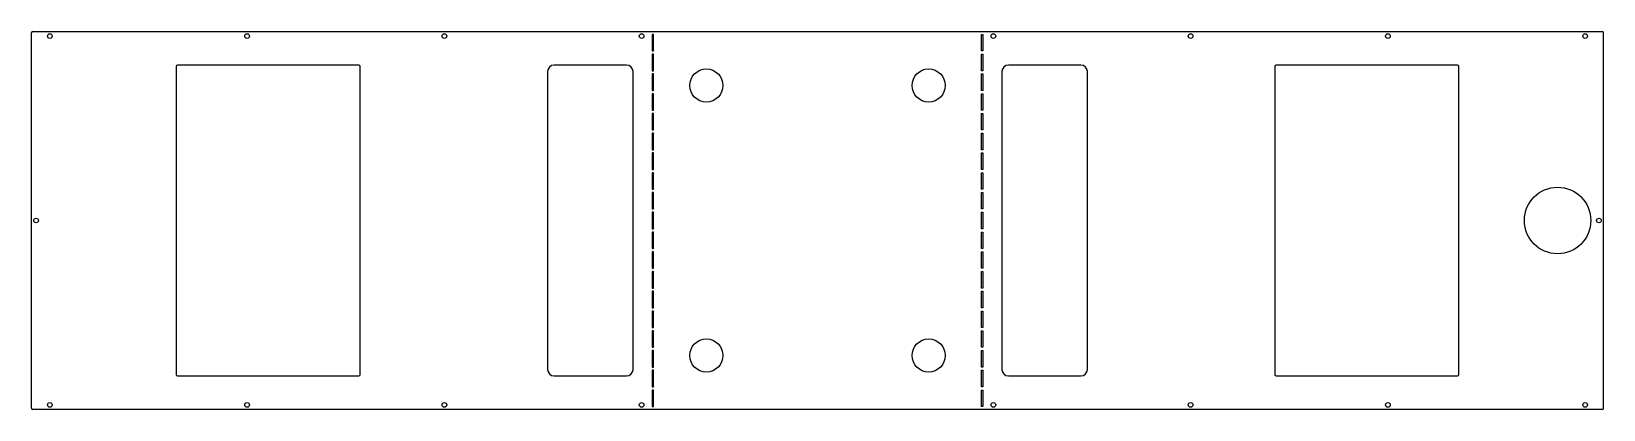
# Model space of a CAD drawing. Header units: millimetres. Extents: x -1195 to 1195, y -287 to 287.
import ezdxf

# ---------------------------------------------------------------- set-up
doc = ezdxf.new("R2010")
doc.units = ezdxf.units.MM

msp = doc.modelspace()

# ---------------------------------------------------------------- linework, layer by layer
at = {"color": 7, "linetype": 'Continuous', "lineweight": 25}
for p, q in [((-1193.4, 287), (1193.4, 287)), ((-1195.4, -285), (-1195.4, 285)), ((-249.2, 282.5), (-251.2, 282.5)), ((-251.2, 282.5), (-251.2, 257.5)), ((-249.2, 257.5), (-249.2, 282.5)), ((249.2, 257.5), (249.2, 282.5)), ((249.2, 282.5), (251.2, 282.5)), ((251.2, 282.5), (251.2, 257.5)), ((1195.4, -285), (1195.4, 285)), ((-251.2, 257.5), (-249.2, 257.5)), ((-249.2, 252.5), (-251.2, 252.5)), ((-251.2, 252.5), (-251.2, 227.5)), ((-249.2, 227.5), (-249.2, 252.5)), ((251.2, 257.5), (249.2, 257.5)), ((249.2, 227.5), (249.2, 252.5)), ((249.2, 252.5), (251.2, 252.5)), ((251.2, 252.5), (251.2, 227.5)), ((-975.4, 234), (-975.4, -234)), ((-697.4, 236), (-973.4, 236)), ((-695.4, -234), (-695.4, 234)), ((-410.4, 226), (-410.4, -226)), ((-290.4, 236), (-400.4, 236)), ((-280.4, -226), (-280.4, 226)), ((-251.2, 227.5), (-249.2, 227.5)), ((-249.2, 222.5), (-251.2, 222.5)), ((-251.2, 222.5), (-251.2, 197.5)), ((-249.2, 197.5), (-249.2, 222.5)), ((251.2, 227.5), (249.2, 227.5)), ((249.2, 197.5), (249.2, 222.5)), ((249.2, 222.5), (251.2, 222.5)), ((251.2, 222.5), (251.2, 197.5)), ((280.4, 226), (280.4, -226)), ((400.4, 236), (290.4, 236)), ((410.4, -226), (410.4, 226)), ((695.4, 234), (695.4, -234)), ((973.4, 236), (697.4, 236)), ((975.4, -234), (975.4, 234)), ((-251.2, 197.5), (-249.2, 197.5)), ((-249.2, 192.5), (-251.2, 192.5)), ((-251.2, 192.5), (-251.2, 167.5)), ((-249.2, 167.5), (-249.2, 192.5)), ((251.2, 197.5), (249.2, 197.5)), ((249.2, 167.5), (249.2, 192.5)), ((249.2, 192.5), (251.2, 192.5)), ((251.2, 192.5), (251.2, 167.5)), ((-251.2, 167.5), (-249.2, 167.5)), ((251.2, 167.5), (249.2, 167.5)), ((-249.2, 162.5), (-251.2, 162.5)), ((-251.2, 162.5), (-251.2, 137.5)), ((-249.2, 137.5), (-249.2, 162.5)), ((249.2, 137.5), (249.2, 162.5)), ((249.2, 162.5), (251.2, 162.5)), ((251.2, 162.5), (251.2, 137.5)), ((-251.2, 137.5), (-249.2, 137.5)), ((-249.2, 132.5), (-251.2, 132.5)), ((-251.2, 132.5), (-251.2, 107.5)), ((-249.2, 107.5), (-249.2, 132.5)), ((251.2, 137.5), (249.2, 137.5)), ((249.2, 107.5), (249.2, 132.5)), ((249.2, 132.5), (251.2, 132.5)), ((251.2, 132.5), (251.2, 107.5)), ((-251.2, 107.5), (-249.2, 107.5)), ((-249.2, 102.5), (-251.2, 102.5)), ((-251.2, 102.5), (-251.2, 77.5)), ((-249.2, 77.5), (-249.2, 102.5)), ((251.2, 107.5), (249.2, 107.5)), ((249.2, 77.5), (249.2, 102.5)), ((249.2, 102.5), (251.2, 102.5)), ((251.2, 102.5), (251.2, 77.5)), ((-251.2, 77.5), (-249.2, 77.5)), ((-249.2, 72.5), (-251.2, 72.5)), ((-251.2, 72.5), (-251.2, 47.5)), ((-249.2, 47.5), (-249.2, 72.5)), ((251.2, 77.5), (249.2, 77.5)), ((249.2, 47.5), (249.2, 72.5)), ((249.2, 72.5), (251.2, 72.5)), ((251.2, 72.5), (251.2, 47.5)), ((-251.2, 47.5), (-249.2, 47.5)), ((-249.2, 42.5), (-251.2, 42.5)), ((-251.2, 42.5), (-251.2, 17.5)), ((-249.2, 17.5), (-249.2, 42.5)), ((251.2, 47.5), (249.2, 47.5)), ((249.2, 17.5), (249.2, 42.5)), ((249.2, 42.5), (251.2, 42.5)), ((251.2, 42.5), (251.2, 17.5)), ((-251.2, 17.5), (-249.2, 17.5)), ((-251.2, 12.5), (-251.2, -12.5)), ((-249.2, 12.5), (-251.2, 12.5)), ((-249.2, -12.5), (-249.2, 12.5)), ((251.2, 17.5), (249.2, 17.5)), ((249.2, -12.5), (249.2, 12.5)), ((249.2, 12.5), (251.2, 12.5)), ((251.2, 12.5), (251.2, -12.5)), ((-251.2, -12.5), (-249.2, -12.5)), ((-249.2, -17.5), (-251.2, -17.5)), ((-251.2, -17.5), (-251.2, -42.5)), ((-249.2, -42.5), (-249.2, -17.5)), ((251.2, -12.5), (249.2, -12.5)), ((249.2, -42.5), (249.2, -17.5)), ((249.2, -17.5), (251.2, -17.5)), ((251.2, -17.5), (251.2, -42.5)), ((-251.2, -42.5), (-249.2, -42.5)), ((-249.2, -47.5), (-251.2, -47.5)), ((-251.2, -47.5), (-251.2, -72.5)), ((-249.2, -72.5), (-249.2, -47.5)), ((251.2, -42.5), (249.2, -42.5)), ((249.2, -72.5), (249.2, -47.5)), ((249.2, -47.5), (251.2, -47.5)), ((251.2, -47.5), (251.2, -72.5)), ((-251.2, -72.5), (-249.2, -72.5)), ((-249.2, -77.5), (-251.2, -77.5)), ((-251.2, -77.5), (-251.2, -102.5)), ((-249.2, -102.5), (-249.2, -77.5)), ((251.2, -72.5), (249.2, -72.5)), ((249.2, -102.5), (249.2, -77.5)), ((249.2, -77.5), (251.2, -77.5)), ((251.2, -77.5), (251.2, -102.5)), ((-251.2, -102.5), (-249.2, -102.5)), ((-249.2, -107.5), (-251.2, -107.5)), ((-251.2, -107.5), (-251.2, -132.5)), ((-249.2, -132.5), (-249.2, -107.5)), ((251.2, -102.5), (249.2, -102.5)), ((249.2, -132.5), (249.2, -107.5)), ((249.2, -107.5), (251.2, -107.5)), ((251.2, -107.5), (251.2, -132.5)), ((-251.2, -132.5), (-249.2, -132.5)), ((-249.2, -137.5), (-251.2, -137.5)), ((-251.2, -137.5), (-251.2, -162.5)), ((-249.2, -162.5), (-249.2, -137.5)), ((251.2, -132.5), (249.2, -132.5)), ((249.2, -162.5), (249.2, -137.5)), ((249.2, -137.5), (251.2, -137.5)), ((251.2, -137.5), (251.2, -162.5)), ((-251.2, -162.5), (-249.2, -162.5)), ((251.2, -162.5), (249.2, -162.5)), ((-249.2, -167.5), (-251.2, -167.5)), ((-251.2, -167.5), (-251.2, -192.5)), ((-249.2, -192.5), (-249.2, -167.5)), ((249.2, -192.5), (249.2, -167.5)), ((249.2, -167.5), (251.2, -167.5)), ((251.2, -167.5), (251.2, -192.5)), ((-251.2, -192.5), (-249.2, -192.5)), ((-249.2, -197.5), (-251.2, -197.5)), ((-251.2, -197.5), (-251.2, -222.5)), ((-249.2, -222.5), (-249.2, -197.5)), ((251.2, -192.5), (249.2, -192.5)), ((249.2, -222.5), (249.2, -197.5)), ((249.2, -197.5), (251.2, -197.5)), ((251.2, -197.5), (251.2, -222.5)), ((-973.4, -236), (-697.4, -236)), ((-400.4, -236), (-290.4, -236)), ((-251.2, -222.5), (-249.2, -222.5)), ((-249.2, -227.5), (-251.2, -227.5)), ((-251.2, -227.5), (-251.2, -252.5)), ((-249.2, -252.5), (-249.2, -227.5)), ((251.2, -222.5), (249.2, -222.5)), ((249.2, -252.5), (249.2, -227.5)), ((249.2, -227.5), (251.2, -227.5)), ((251.2, -227.5), (251.2, -252.5)), ((290.4, -236), (400.4, -236)), ((697.4, -236), (973.4, -236)), ((-251.2, -252.5), (-249.2, -252.5)), ((-249.2, -257.5), (-251.2, -257.5)), ((-251.2, -257.5), (-251.2, -282.5)), ((-249.2, -282.5), (-249.2, -257.5)), ((251.2, -252.5), (249.2, -252.5)), ((249.2, -282.5), (249.2, -257.5)), ((249.2, -257.5), (251.2, -257.5)), ((251.2, -257.5), (251.2, -282.5)), ((-251.2, -282.5), (-249.2, -282.5)), ((251.2, -282.5), (249.2, -282.5)), ((1193.4, -287), (-1193.4, -287))]:
    msp.add_line(p, q, dxfattribs=at)
for centre, radius in [((-1167.4, 280), 3.55), ((-867.4, 280), 3.55), ((-567.4, 280), 3.55), ((-267.4, 280), 3.55), ((267.4, 280), 3.55), ((567.4, 280), 3.55), ((867.4, 280), 3.55), ((1167.4, 280), 3.55), ((-169, 205), 25.2), ((169, 205), 25.2), ((1125.4, 0), 50.5), ((-1188.4, 0), 3.55), ((1188.4, 0), 3.55), ((-169, -205), 25.2), ((169, -205), 25.2), ((-1167.4, -280), 3.55), ((-867.4, -280), 3.55), ((-567.4, -280), 3.55), ((-267.4, -280), 3.55), ((267.4, -280), 3.55), ((567.4, -280), 3.55), ((867.4, -280), 3.55), ((1167.4, -280), 3.55)]:
    msp.add_circle(centre, radius, dxfattribs=at)
for centre, radius, start, end in [((-1193.4, 285), 2, 90, 180), ((1193.4, 285), 2, 0, 90), ((-973.4, 234), 2, 90, 180), ((-697.4, 234), 2, 0, 90), ((-400.4, 226), 10, 90, 180), ((-290.4, 226), 10, 0, 90), ((290.4, 226), 10, 90, 180), ((400.4, 226), 10, 0, 90), ((697.4, 234), 2, 90, 180), ((973.4, 234), 2, 0, 90), ((-973.4, -234), 2, 180, 270), ((-697.4, -234), 2, 270, 0), ((-400.4, -226), 10, 180, 270), ((-290.4, -226), 10, 270, 0), ((290.4, -226), 10, 180, 270), ((400.4, -226), 10, 270, 0), ((697.4, -234), 2, 180, 270), ((973.4, -234), 2, 270, 0), ((-1193.4, -285), 2, 180, 270), ((1193.4, -285), 2, 270, 360)]:
    msp.add_arc(centre, radius, start, end, dxfattribs=at)

doc.saveas('drawing.dxf')
